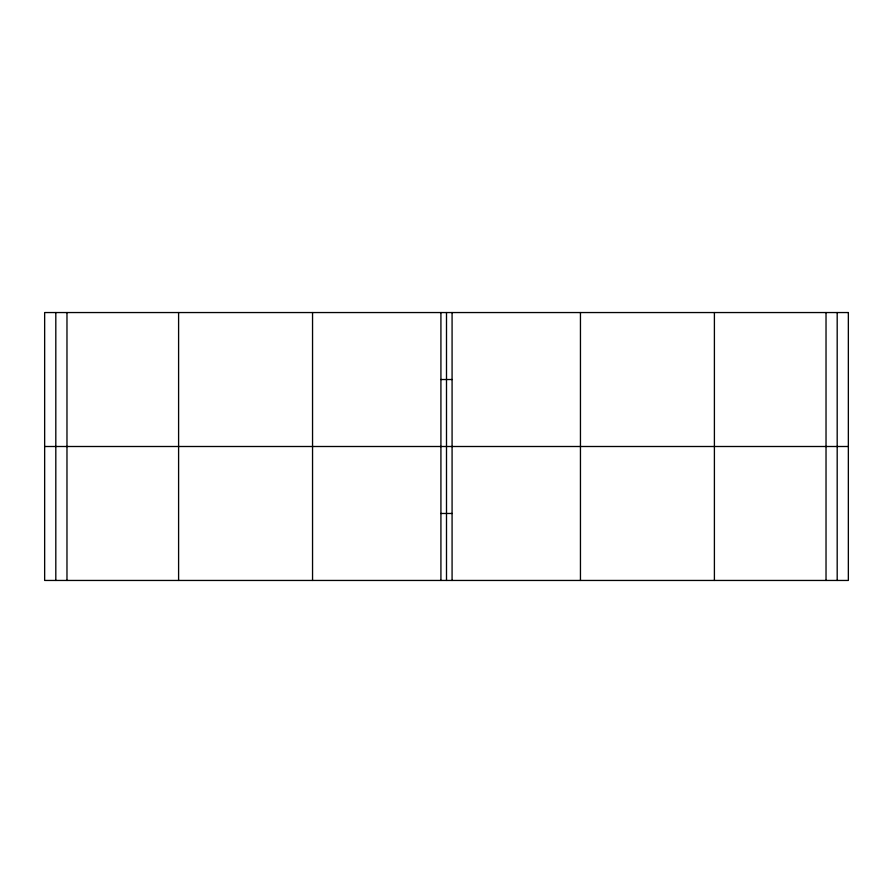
<?xml version="1.0" encoding="UTF-8"?>
<svg xmlns="http://www.w3.org/2000/svg" width="893" height="893" viewBox="0 0 893 893"><rect width="100%" height="100%" fill="white"/><g stroke="black" fill="none" stroke-linecap="round" stroke-linejoin="round"><path stroke-width="1.34" d="M440.919 379.525L452.081 379.525M44.65 446.5L848.35 446.5M440.919 513.475L452.081 513.475M837.188 312.55L837.188 580.45M826.025 312.55L826.025 580.45M714.4 312.55L714.4 580.45M580.45 312.55L580.45 580.45M452.081 312.55L452.081 580.45M446.5 312.55L446.5 580.45M440.919 312.55L440.919 580.45M312.55 312.55L312.55 580.45M178.6 312.55L178.6 580.45M66.975 312.55L66.975 580.45M55.812 312.55L55.812 580.45M848.35 312.55L44.65 312.55L44.65 580.45L848.35 580.45L848.35 312.55"/></g></svg>
